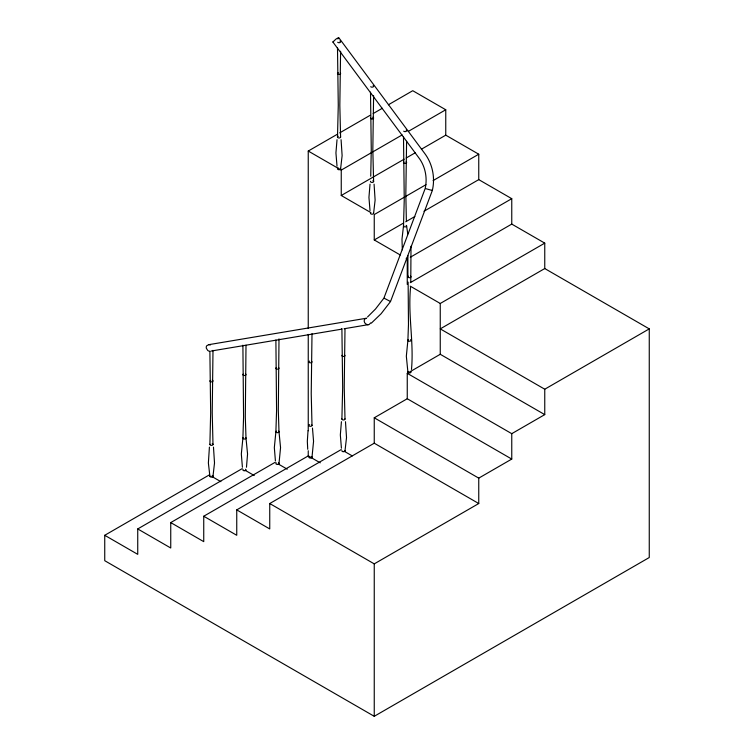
<?xml version="1.0" encoding="UTF-8"?>
<svg xmlns="http://www.w3.org/2000/svg" width="754" height="754" viewBox="0 0 754 754"><rect width="100%" height="100%" fill="white"/><g stroke="black" fill="none" stroke-linecap="round" stroke-linejoin="round"><path stroke-width="1.13" d="M410.572 287.378C407.801 314.814 414.012 342.175 411.486 369.441M370.732 176.238L371.27 149.773L370.497 92.139M209.885 444.474L210.668 412.711L209.885 351.553M337.49 137.068L338.273 105.315L337.49 47.681M341.892 419.064L342.674 387.311L341.892 328.499M410.77 282.09L411.005 246.219M308.028 430.685L307.33 441.297L307.726 449.261M209.414 447.103L208.377 463.003L209.885 476.226M246.473 467.244L247.557 454.002L246.002 438.121L245.304 416.953L246.002 345.2M337.019 139.697L335.935 152.949L337.019 166.2M370.016 184.155L368.942 197.407L370.016 210.658M341.421 421.693L340.337 434.945L341.421 448.196M212.996 476.226L214.513 463.003L213.476 447.103M278.999 463.522L280.554 447.65L278.999 431.769L278.311 410.6L278.999 338.848M340.601 168.83L342.118 155.607L341.081 139.697M312.005 457.169L313.56 441.297L312.476 428.046M373.607 213.288L375.115 200.064L374.078 184.155M345.002 450.817L346.52 437.603L345.483 421.693M370.685 322.882L369.149 324.522L344.078 328.753M338.725 38.096L338.075 37.879A4.618 0.735 -36.6 0 0 335.973 39.095L332.882 41.998L418.819 157.775C425.152 166.125 427.641 177.793 425.162 188.557L383.89 298.179L375.501 309.027L367.509 317.01M337.877 38.954L338.386 38.482M371.345 323.146L381.128 313.711L390.497 301.581L432.315 190.517C435.341 177.878 432.579 164.014 424.813 153.58L338.791 37.7M308.245 328.518L308.245 151.045L337.669 134.061M339.696 132.883L370.139 115.315M373.183 113.552L382.316 108.284M388.404 104.768L412.749 90.706L445.755 109.764L445.755 135.164L478.752 154.221L478.752 179.622L423.965 211.261M308.245 151.045L341.251 170.102L402.127 134.947M408.216 131.441L445.755 109.764M341.251 170.102L341.251 195.503L404.153 159.188M406.18 158.01L415.313 152.742M421.401 149.226L445.755 135.164M425.991 184.683L374.248 214.56L374.248 239.96L400.251 254.975M433.098 180.583L478.752 154.221M374.248 239.96L403.673 222.977M405.699 221.799L414.832 216.53M410.299 257.255L511.759 198.679L511.759 224.089L410.299 282.665M410.251 286.152L440.251 303.476L544.756 243.137L544.756 268.547L440.251 328.876L544.756 389.215L649.26 328.876L649.26 557.526L374.248 716.3L104.74 560.693L104.74 535.293L209.244 474.954M104.74 535.293L137.737 554.35L137.737 528.94L242.241 468.602M407.254 373.334L511.759 433.673L511.759 459.073L407.254 398.743L407.254 373.334L440.251 354.286L544.756 414.615L544.756 389.215M137.737 528.94L170.743 547.998L170.743 522.588L275.248 462.259M170.743 522.588L203.74 541.645L203.74 516.236L308.245 455.906L320.243 462.833M374.248 417.791L478.752 478.13L478.752 503.531L374.248 443.201L374.248 417.791L407.254 398.743M203.74 516.236L236.747 535.293L236.747 509.883L341.251 449.554M236.747 509.883L269.743 528.94L269.743 503.531L374.248 443.201M511.759 433.673L544.756 414.615M478.752 478.13L511.759 459.073M269.743 503.531L374.248 563.869L478.752 503.531M333.598 41.819L332.882 41.998M368.348 324.691A4.656 3.893 69.5 0 1 365.813 323.89C363.532 322.608 363.513 318.367 366.557 318.216L208.669 344.682L206.728 345.775A2.743 2.187 80.5 0 0 206.313 348.141L207.68 350.403A4.618 3.685 80.5 0 0 210.027 351.232M211.186 351.034L341.769 329.149M425.482 188.575L432.315 190.517L431.674 190.272M384.191 298.235L390.318 301.43M478.752 179.622L511.759 198.679M511.759 224.089L544.756 243.137M544.756 268.547L649.26 328.876M341.251 195.503L370.949 212.647M344.248 451.278L352.25 455.906M278.245 463.983L287.246 469.186M245.238 470.336L254.239 475.538M211.987 476.547L220.856 481.665M406.604 225.993L407.773 233.9M407.895 372.071L406.34 356.19L407.895 340.308L408.479 324.437L408.131 282.09M275.417 460.892L274.333 447.65L275.889 431.769L276.577 410.6L275.889 340.026M242.411 467.244L241.327 454.002L242.892 438.121L243.58 416.953L242.892 345.2M402.325 249.828L401.986 239.207L403.494 225.993L404.248 199.527L403.494 136.597M373.607 181.535L372.825 149.773L373.607 95.673M340.601 137.068L339.828 105.315L340.601 51.215M345.002 419.064L344.229 387.311L345.002 328.499M312.005 425.416L311.223 393.663L312.005 333.673M212.996 444.474L212.223 412.711L212.996 350.374M406.368 220.696L405.831 194.23L406.604 141.309M440.251 303.476L440.251 354.286M407.895 255.625L407.895 276.793M407.254 259.018L407.254 284.418M374.248 563.869L374.248 716.3M308.245 334.39L308.245 430.77M308.245 450.751L308.245 456.622M208.669 344.682A4.618 3.685 80.5 0 1 210.281 345.03M340.393 168.378A1.555 0.895 0 0 1 339.828 169.603A1.555 0.895 0 0 1 337.698 169.273A1.555 0.895 0 0 1 338.273 168.048M340.393 136.625A1.555 0.895 0 0 1 339.828 137.85A1.555 0.895 0 0 1 337.698 137.52A1.555 0.895 0 0 1 338.273 136.295M340.393 73.11A1.555 0.895 0 0 1 339.828 74.335A1.555 0.895 0 0 1 337.698 74.005A1.555 0.895 0 0 1 338.273 72.78M339.828 41.027A1.555 0.895 0 0 1 340.148 42.441A1.555 0.895 0 0 1 337.698 42.252M373.55 213.052A1.555 0.895 0 0 1 372.052 214.183A1.555 0.895 0 0 1 370.544 213.052M372.825 180.753A1.555 0.895 0 0 1 373.456 181.912A1.555 0.895 0 0 1 371.515 182.374A1.555 0.895 0 0 1 370.544 181.299M372.825 117.238A1.555 0.895 0 0 1 373.456 118.397A1.555 0.895 0 0 1 371.515 118.859A1.555 0.895 0 0 1 370.544 117.784M373.145 85.626A1.555 0.895 0 0 1 372.994 86.974A1.555 0.895 0 0 1 370.704 86.71M406.152 225.352A1.555 0.895 0 0 1 406.246 226.568A1.555 0.895 0 0 1 404.163 226.728A1.555 0.895 0 0 1 403.701 225.54M406.152 161.837A1.555 0.895 0 0 1 406.246 163.053A1.555 0.895 0 0 1 404.163 163.213A1.555 0.895 0 0 1 403.701 162.025M406.152 130.084A1.555 0.895 0 0 1 406.001 131.432A1.555 0.895 0 0 1 403.701 131.168M406.397 258.198A1.555 0.895 0 0 1 406.152 258.377M410.553 371.43A1.555 0.895 0 0 1 410.553 372.702A1.555 0.895 0 0 1 408.348 372.702A1.555 0.895 0 0 1 408.348 371.43M410.553 339.677A1.555 0.895 0 0 1 410.553 340.949A1.555 0.895 0 0 1 408.348 340.949A1.555 0.895 0 0 1 408.348 339.677M410.553 276.162A1.555 0.895 0 0 1 410.553 277.434A1.555 0.895 0 0 1 408.348 277.434A1.555 0.895 0 0 1 408.348 276.162M344.955 450.59A1.555 0.895 0 0 1 343.447 451.721A1.555 0.895 0 0 1 341.948 450.59M344.955 418.828A1.555 0.895 0 0 1 343.447 419.959A1.555 0.895 0 0 1 341.948 418.828M344.955 355.322A1.555 0.895 0 0 1 343.447 356.453A1.555 0.895 0 0 1 341.948 355.322M311.798 456.726A1.555 0.895 0 0 1 311.223 457.951A1.555 0.895 0 0 1 309.102 457.621A1.555 0.895 0 0 1 309.668 456.396M311.798 424.964A1.555 0.895 0 0 1 311.223 426.198A1.555 0.895 0 0 1 309.102 425.869A1.555 0.895 0 0 1 309.668 424.643M311.798 361.458A1.555 0.895 0 0 1 311.223 362.683A1.555 0.895 0 0 1 309.102 362.354A1.555 0.895 0 0 1 309.668 361.128M278.546 462.89A1.555 0.895 0 0 1 278.546 464.162A1.555 0.895 0 0 1 276.341 464.162A1.555 0.895 0 0 1 276.341 462.89M278.546 431.137A1.555 0.895 0 0 1 278.546 432.4A1.555 0.895 0 0 1 276.341 432.4A1.555 0.895 0 0 1 276.341 431.137M278.546 367.622A1.555 0.895 0 0 1 278.546 368.894A1.555 0.895 0 0 1 276.341 368.894A1.555 0.895 0 0 1 276.341 367.622M245.54 469.242A1.555 0.895 0 0 1 245.634 470.449A1.555 0.895 0 0 1 243.551 470.609A1.555 0.895 0 0 1 243.099 469.431M245.54 437.48A1.555 0.895 0 0 1 245.634 438.696A1.555 0.895 0 0 1 243.551 438.856A1.555 0.895 0 0 1 243.099 437.669M245.54 373.975A1.555 0.895 0 0 1 245.634 375.181A1.555 0.895 0 0 1 243.551 375.341A1.555 0.895 0 0 1 243.099 374.154M212.223 475.454A1.555 0.895 0 0 1 212.854 476.603A1.555 0.895 0 0 1 210.913 477.075A1.555 0.895 0 0 1 209.942 475.991M212.223 443.691A1.555 0.895 0 0 1 212.854 444.851A1.555 0.895 0 0 1 210.913 445.312A1.555 0.895 0 0 1 209.942 444.238M212.223 380.186A1.555 0.895 0 0 1 212.854 381.336A1.555 0.895 0 0 1 210.913 381.807A1.555 0.895 0 0 1 209.942 380.723"/></g></svg>
